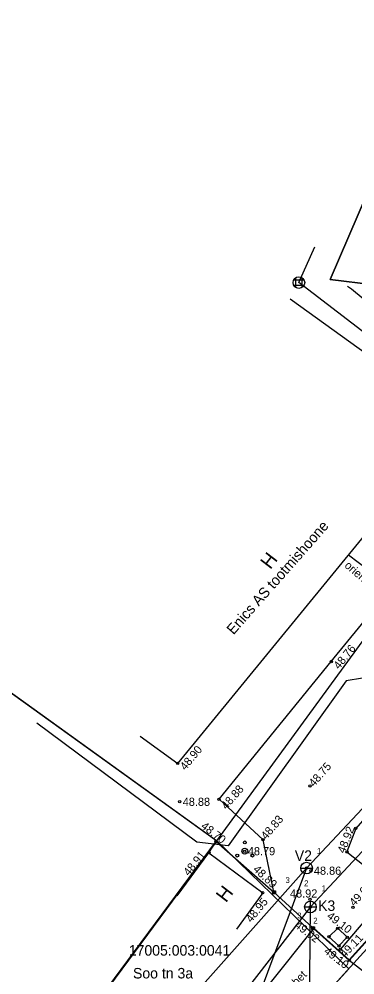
# Model space of a CAD drawing. Extents: x 641028 to 641429, y 6455650 to 6456007.
# Drawn here: x 641174.9 to 641203.7, y 6455849.1 to 6455931.1 of the extents above; entities that cross this region are included whole.
import ezdxf

# ---------------------------------------------------------------- set-up
doc = ezdxf.new("R2010")
doc.units = 0
for name, color, linetype in [('AED', 7, 'Continuous'), ('DKAEV', 7, 'Continuous'), ('DTRASS', 7, 'Continuous'), ('HOONE', 7, 'Continuous'), ('KAEVU_NR', 7, 'Continuous'), ('KKAEV', 7, 'Continuous'), ('KORGUS', 7, 'Continuous'), ('KTRASS', 7, 'Continuous'), ('MPKAABEL', 7, 'Continuous'), ('PIIR', 7, 'Continuous'), ('PUU', 7, 'Continuous'), ('SITRASS', 7, 'Continuous'), ('TEE', 7, 'Continuous'), ('TORU_NR', 7, 'Continuous'), ('VKAEV', 7, 'Continuous'), ('VTRASS', 7, 'Continuous')]:
    doc.layers.add(name, color=color, linetype=linetype)

msp = doc.modelspace()

# ---------------------------------------------------------------- linework, layer by layer
at = {"layer": 'AED'}
for p, q in [((641196.644, 6455856.317), (641196.644, 6455856.067)), ((641196.644, 6455856.317), (641196.894, 6455856.317)), ((641196.644, 6455856.067), (641196.894, 6455856.067)), ((641196.894, 6455856.317), (641196.894, 6455856.067)), ((641200.003, 6455853.228), (641200.003, 6455852.978)), ((641200.003, 6455853.228), (641200.253, 6455853.228)), ((641200.253, 6455853.228), (641200.253, 6455852.978)), ((641200.003, 6455852.978), (641200.253, 6455852.978))]:
    msp.add_line(p, q, dxfattribs=at)
for points in [[(641191.196, 6455859.568), (641191.806, 6455860.537), (641196.758, 6455856.204)], [(641200.097, 6455853.134), (641203.221, 6455850.335), (641210.086, 6455857.907), (641207.982, 6455860.016), (641208.752, 6455861.026)]]:
    msp.add_lwpolyline(points, dxfattribs=at)
at = {"layer": 'DKAEV'}
for p, q in [((641198.659, 6455908.036), (641198.659, 6455908.902)), ((641199.159, 6455908.902), (641199.159, 6455908.036)), ((641198.476, 6455908.719), (641199.342, 6455908.719)), ((641199.342, 6455908.219), (641198.476, 6455908.219))]:
    msp.add_line(p, q, dxfattribs=at)
msp.add_circle((641198.909, 6455908.469), 0.5, dxfattribs=at)
at = {"layer": 'DTRASS'}
msp.add_lwpolyline([(641219.196, 6455885.194), (641211.69, 6455898.667), (641198.909, 6455908.469), (641200.285, 6455911.526)], dxfattribs=at)
at = {"layer": 'HOONE'}
for points in [[(641185.307, 6455869.57), (641188.522, 6455867.226), (641209.732, 6455893.137), (641205.483, 6455896.723)], [(641188.481, 6455855.862), (641191.196, 6455859.568), (641195.81, 6455856.134), (641193.569, 6455853.016)]]:
    msp.add_lwpolyline(points, dxfattribs=at)
at = {"layer": 'KKAEV'}
for p, q in [((641199.397, 6455854.921), (641200.397, 6455854.921)), ((641199.897, 6455854.421), (641199.897, 6455855.421))]:
    msp.add_line(p, q, dxfattribs=at)
msp.add_circle((641199.897, 6455854.921), 0.5, dxfattribs=at)
at = {"layer": 'KORGUS'}
for centre in [(641201.681, 6455875.965), (641188.522, 6455867.226), (641199.858, 6455865.301), (641199.858, 6455865.301), (641188.694, 6455863.942), (641188.694, 6455863.942), (641192.066, 6455864.158), (641203.781, 6455861.658), (641191.806, 6455860.537), (641195.84, 6455860.69), (641195.84, 6455860.69), (641194.274, 6455859.706), (641203.032, 6455859.64), (641191.196, 6455859.568), (641199.568, 6455858.254), (641199.937, 6455858.033), (641199.937, 6455858.033), (641195.81, 6455856.134), (641196.758, 6455856.204), (641199.859, 6455855.58), (641199.859, 6455855.58), (641199.897, 6455854.921), (641203.543, 6455854.899), (641203.543, 6455854.899), (641200.097, 6455853.134), (641202.245, 6455853.095), (641201.488, 6455852.363), (641203.057, 6455852.328), (641202.34, 6455851.582), (641202.453, 6455851.282), (641203.221, 6455850.335)]:
    msp.add_circle(centre, 0.1, dxfattribs=at)
at = {"layer": 'KTRASS'}
for points in [[(641207.317, 6455881.952), (641203.158, 6455885.106)], [(641219.482, 6455863.697), (641217.884, 6455865.589), (641213.629, 6455869.634), (641199.897, 6455854.921)], [(641199.897, 6455854.921), (641177.653, 6455826.214), (641169.212, 6455824.072), (641161.014, 6455829.944)], [(641200.517, 6455842.239), (641199.795, 6455842.864), (641199.897, 6455854.921)]]:
    msp.add_lwpolyline(points, dxfattribs=at)
at = {"layer": 'MPKAABEL'}
msp.add_lwpolyline([(641217.226, 6455897.018), (641216.873, 6455897.056), (641212.28, 6455900.551), (641203.428, 6455907.893), (641203.085, 6455908.141)], dxfattribs=at)
at = {"layer": 'PIIR'}
for points in [[(641222.58, 6455998.61), (641084.84, 6455991.92), (641074.95, 6455979.64), (641102.26, 6455951.82), (641160.91, 6455891.99), (641157.02, 6455885.66), (641191.87, 6455860.58), (641224.93, 6455905.88), (641201.58, 6455908.74), (641213.41, 6455936.25), (641220.5, 6455953.19), (641228.11, 6455971.68), (641235.34, 6455991.29), (641237.36, 6455995.24)], [(641201.58, 6455908.74), (641249.88, 6455902.84), (641253.51, 6455922.51), (641213.41, 6455936.25)], [(641216.67, 6455752.61), (641234.69, 6455771.62), (641191.37, 6455806.79), (641168.46, 6455829.03), (641191.84, 6455860.59), (641157, 6455885.69), (641139.51, 6455868.99), (641124.03, 6455849.78), (641098.61, 6455818.83), (641101.72, 6455816.27), (641119.28, 6455802.72), (641136.9, 6455789.33), (641152.58, 6455788.91), (641192, 6455776.86)], [(641224.6, 6455873.24), (641184.3, 6455828.79), (641199.12, 6455815.36), (641239.42, 6455859.81)], [(641184.3, 6455828.79), (641203.18, 6455849.61), (641191.87, 6455860.58), (641168.47, 6455829), (641191.36, 6455806.82), (641199.12, 6455815.36)]]:
    msp.add_lwpolyline(points, close=True, dxfattribs=at)
at = {"layer": 'PUU'}
for centre, radius in [((641194.274, 6455860.456), 0.125), ((641194.274, 6455859.706), 0.25), ((641193.624, 6455859.331), 0.125), ((641194.924, 6455859.331), 0.125)]:
    msp.add_circle(centre, radius, dxfattribs=at)
at = {"layer": 'SITRASS'}
msp.add_lwpolyline([(641267.312, 6455898.38), (641247.481, 6455899.225), (641239.721, 6455898.924), (641236.247, 6455897.911), (641233.84, 6455896.652), (641228.212, 6455891.012), (641221.364, 6455884.198), (641218.902, 6455881.817), (641213.371, 6455877.814), (641207.15, 6455874.999), (641202.953, 6455874.327), (641192.86, 6455860.157), (641190.159, 6455860.476), (641176.446, 6455870.679)], dxfattribs=at)
at = {"layer": 'TEE'}
for points in [[(641192.066, 6455864.158), (641201.681, 6455875.965), (641214.168, 6455891.203), (641214.246, 6455891.326), (641215.607, 6455890.2), (641219.439, 6455886.983), (641219.918, 6455886.36), (641221.607, 6455882.818)], [(641221.607, 6455882.818), (641218.268, 6455878.913), (641214.567, 6455874.441), (641209.301, 6455868.002), (641203.781, 6455861.658), (641203.032, 6455859.64), (641205.461, 6455857.731), (641207.87, 6455860.118)], [(641221.642, 6455875.707), (641215.304, 6455868.51), (641207.87, 6455860.118), (641210.085, 6455857.982), (641203.217, 6455850.386), (641200.185, 6455853.108)], [(641200.097, 6455853.134), (641196.758, 6455856.204), (641195.84, 6455860.69), (641192.066, 6455864.158)], [(641208.758, 6455861.042), (641211.092, 6455858.997), (641210.186, 6455857.907), (641211.59, 6455856.387), (641204.733, 6455849.148), (641203.221, 6455850.335)], [(641207.04, 6455854.888), (641206.203, 6455855.666), (641202.453, 6455851.282)], [(641200.185, 6455853.108), (641196.325, 6455848.282), (641201.723, 6455843.657)]]:
    msp.add_lwpolyline(points, dxfattribs=at)
msp.add_lwpolyline([(641202.34, 6455851.582), (641203.057, 6455852.328), (641202.245, 6455853.095), (641201.488, 6455852.363)], close=True, dxfattribs=at)
at = {"layer": 'VKAEV'}
msp.add_line((641199.068, 6455858.254), (641200.068, 6455858.254), dxfattribs=at)
msp.add_circle((641199.568, 6455858.254), 0.5, dxfattribs=at)
at = {"layer": 'VTRASS'}
for points in [[(641231.957, 6455889.038), (641219.736, 6455893.332), (641215.498, 6455895.242), (641210, 6455898.538), (641198.153, 6455907.062)], [(641171.673, 6455826.892), (641199.568, 6455858.254), (641213.497, 6455873.128), (641218.793, 6455868.199), (641221.424, 6455865.897)], [(641199.568, 6455858.254), (641195.064, 6455846.251), (641199.227, 6455841.961)]]:
    msp.add_lwpolyline(points, dxfattribs=at)

# ---------------------------------------------------------------- texts
at = {"layer": 'HOONE'}
for s, height, rotation, p in [('Enics AS tootmishoone', 0.9, 48.66345, (641193.307, 6455878.213)), ('H', 1.2, 52.54471, (641196.459, 6455883.811)), ('H', 1.2, 52.54471, (641192.658, 6455855.232))]:
    msp.add_text(s, height=height, rotation=rotation, dxfattribs=at).set_placement(p)
at = {"layer": 'KAEVU_NR'}
for s, p in [('V2', (641198.562, 6455858.875)), ('K3', (641200.556, 6455854.582))]:
    msp.add_text(s, height=0.9, dxfattribs=at).set_placement(p)
at = {"layer": 'KORGUS'}
for s, rotation, p in [(' 48.76', 50.91055, (641202.189, 6455875.045)), (' 48.90', 50.31514, (641189.017, 6455866.386)), (' 48.75', 48.96167, (641200.037, 6455864.976)), (' 48.88', 48.85409, (641192.527, 6455863.038)), (' 48.83', 49.45779, (641195.942, 6455860.442)), (' 48.70', 322.24109, (641190.252, 6455861.899)), (' 48.92', 68.53213, (641202.731, 6455859.23)), (' 48.91', 50.88919, (641189.315, 6455857.329)), (' 48.89', 317.00937, (641194.742, 6455858.25)), (' 49.02', 47.61401, (641203.496, 6455854.738)), (' 48.95', 50.87825, (641194.664, 6455853.328)), (' 49.10', 322.78796, (641201.038, 6455854.176)), (' 49.02', 322.80049, (641198.28, 6455853.387)), (' 49.11', 45.95371, (641202.669, 6455850.329)), (' 49.10', 322.30313, (641200.788, 6455851.166))]:
    msp.add_text(s, height=0.7, rotation=rotation, dxfattribs=at).set_placement(p)
for s, p in [(' 48.88', (641188.694, 6455863.592)), (' 48.79', (641194.274, 6455859.356)), (' 48.86', (641199.937, 6455857.683)), (' 48.92', (641197.889, 6455855.731))]:
    msp.add_text(s, height=0.7, dxfattribs=at).set_placement(p)
at = {"layer": 'KTRASS'}
msp.add_text('orient', height=0.7, rotation=319.10997, dxfattribs=at).set_placement((641202.768, 6455884.122))
at = {"layer": 'PIIR'}
for s, p in [('17005:003:0041', (641184.328, 6455850.749)), ('Soo tn 3a', (641184.689, 6455848.79))]:
    msp.add_text(s, height=0.9, dxfattribs=at).set_placement(p)
at = {"layer": 'TEE'}
msp.add_text('bet', height=0.7, rotation=45.60605, dxfattribs=at).set_placement((641198.735, 6455848.113))
at = {"layer": 'TORU_NR'}
for s, p in [('1', (641200.454, 6455859.474)), ('3', (641197.76, 6455856.973)), ('2', (641199.353, 6455856.705)), ('1', (641200.864, 6455856.271)), ('3', (641198.765, 6455853.94)), ('2', (641200.143, 6455853.503))]:
    msp.add_text(s, height=0.5, dxfattribs=at).set_placement(p)

doc.saveas('drawing.dxf')
